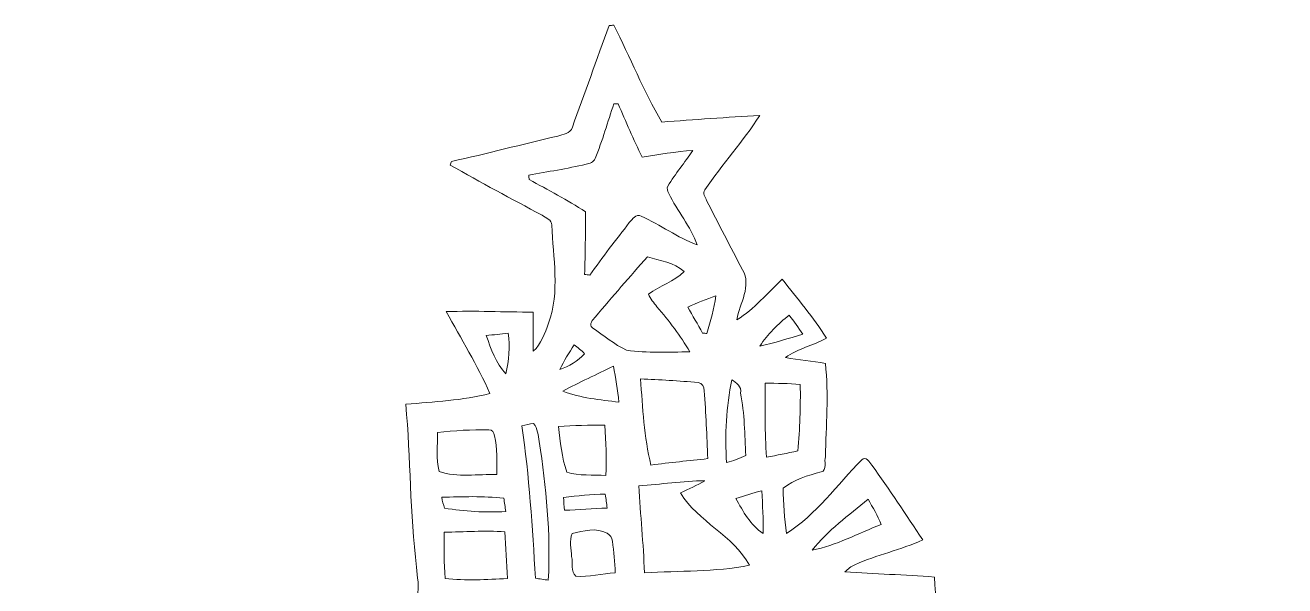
# Model space of a CAD drawing. Header units: centimetres. Extents: x -13.3 to 13.3, y -16 to 16.
# Drawn here: x -13.34 to 13.34, y 4.16 to 16.04 of the extents above; entities that cross this region are included whole.
import ezdxf

# ---------------------------------------------------------------- set-up
doc = ezdxf.new("R2010")
doc.units = ezdxf.units.CM
doc.header["$MEASUREMENT"] = 0
doc.layers.add('Layer 1', color=7, linetype='Continuous')

msp = doc.modelspace()

# ---------------------------------------------------------------- linework, layer by layer
at = {"layer": 'Layer 1', "color": 251, "lineweight": 9}
for points, knots in [([(-0.97279, 16.02839), (-0.94845, 16.03051), (-0.89977, 16.03404), (-0.87543, 16.0358), (-0.87543, 16.0358), (-0.523, 15.35882), (-0.24501, 14.64233), (0.14375, 13.9851), (0.14375, 13.9851), (0.83555, 14.03485), (1.5277, 14.08388), (2.21985, 14.12551), (2.21985, 14.12551), (1.86636, 13.57694), (1.42539, 13.08834), (1.05674, 12.54965), (1.05674, 12.54965), (1.00524, 12.47839), (1.06415, 12.39231), (1.09309, 12.32599), (1.09309, 12.32599), (1.34108, 11.83351), (1.60072, 11.34739), (1.85331, 10.85702), (1.85331, 10.85702), (2.05475, 10.51624), (1.79122, 10.14441), (1.73513, 9.79693), (1.73513, 9.79693), (2.10802, 10.02235), (2.38318, 10.3649), (2.69752, 10.65912), (2.69752, 10.65912), (3.00832, 10.24143), (3.36427, 9.85514), (3.63026, 9.40605), (3.63026, 9.40605), (3.3491, 9.25259), (3.0256, 9.18345), (2.76243, 8.99753), (2.76243, 8.99753), (3.04289, 8.94532), (3.32864, 8.92557), (3.60874, 8.87053), (3.60874, 8.87053), (3.68812, 8.21542), (3.61827, 7.55361), (3.61121, 6.89568), (3.61121, 6.89568), (3.57347, 6.8156), (3.65954, 6.60288), (3.51737, 6.57324), (3.51737, 6.57324), (3.23268, 6.50304), (2.95152, 6.40779), (2.71304, 6.23175), (2.71304, 6.23175), (2.72292, 5.90967), (2.73985, 5.58758), (2.7836, 5.26797), (2.7836, 5.26797), (3.41965, 5.67472), (3.85604, 6.3009), (4.38027, 6.82865), (4.38027, 6.82865), (4.45647, 6.92285), (4.55525, 6.76833), (4.59017, 6.71894), (4.59017, 6.71894), (4.96905, 6.20318), (5.31795, 5.66519), (5.67214, 5.13215), (5.67214, 5.13215), (5.20612, 4.92295), (4.7013, 4.81676), (4.23528, 4.60757), (4.23528, 4.60757), (4.1559, 4.57194), (4.08817, 4.5169), (4.02396, 4.4594), (4.02396, 4.4594), (4.65401, 4.40225), (5.28832, 4.40825), (5.91803, 4.34686), (5.91803, 4.34686), (6.05632, 2.56357), (6.15686, 0.77746), (6.27857, -1.00689), (6.27857, -1.00689), (6.2888, -1.15612), (6.30008, -1.3064), (6.29762, -1.45668), (6.29762, -1.45668), (5.98964, -1.46339), (5.68167, -1.47185), (5.37475, -1.49161), (5.37475, -1.49161), (5.67461, -1.71421), (6.03691, -1.82428), (6.35124, -2.02148), (6.35124, -2.02148), (5.91132, -2.35168), (5.40544, -2.5884), (4.99093, -2.95352), (4.99093, -2.95352), (5.43931, -2.99656), (5.91168, -2.98739), (6.32584, -3.19129), (6.32584, -3.19129), (6.70895, -3.37156), (7.1531, -3.42589), (7.57079, -3.35745), (7.57079, -3.35745), (7.30303, -2.85898), (6.9566, -2.40989), (6.62499, -1.9534), (6.62499, -1.9534), (7.19191, -1.78724), (7.77787, -1.70116), (8.35149, -1.56287), (8.35149, -1.56287), (8.40052, -1.92658), (8.3596, -2.29594), (8.39276, -2.66177), (8.39276, -2.66177), (8.639, -2.3792), (8.82774, -2.05288), (9.06374, -1.76219), (9.06374, -1.76219), (9.38159, -1.99361), (9.69698, -2.22786), (10.00884, -2.46739), (10.00884, -2.46739), (10.11008, -2.54395), (10.20075, -2.63461), (10.26989, -2.74221), (10.26989, -2.74221), (9.89383, -2.94082), (9.52095, -3.15355), (9.1978, -3.43294), (9.1978, -3.43294), (9.4839, -3.4647), (9.77318, -3.46893), (10.05999, -3.50068), (10.05999, -3.50068), (10.06493, -4.15085), (10.05257, -4.80102), (10.06528, -5.45154), (10.06528, -5.45154), (10.07974, -5.91086), (10.15524, -6.36629), (10.1824, -6.82526), (10.1824, -6.82526), (9.75731, -6.88417), (9.32621, -6.91133), (8.90993, -7.01858), (8.90993, -7.01858), (9.12337, -7.24929), (9.34526, -7.47296), (9.57104, -7.69203), (9.57104, -7.69203), (10.04729, -7.37065), (10.62055, -7.21402), (11.19241, -7.20943), (11.19241, -7.20943), (11.23227, -7.53152), (11.24462, -7.85854), (11.24003, -8.18345), (11.24003, -8.18345), (11.26155, -8.18909), (11.30459, -8.20003), (11.32611, -8.20568), (11.32611, -8.20568), (11.55577, -7.81797), (11.76426, -7.41792), (11.95652, -7.01046), (11.95652, -7.01046), (12.45817, -7.24894), (12.85752, -7.65146), (13.33447, -7.93192), (13.33447, -7.93192), (13.33694, -7.97319), (13.33941, -8.01447), (13.34259, -8.0561), (13.34259, -8.0561), (12.88433, -8.38242), (12.44159, -8.73378), (12.0613, -9.15006), (12.0613, -9.15006), (12.06835, -9.17546), (12.08282, -9.22626), (12.09023, -9.25166), (12.09023, -9.25166), (12.4557, -9.26013), (12.82259, -9.25413), (13.18807, -9.23261), (13.18807, -9.23261), (13.24028, -11.49498), (13.27697, -13.76016), (13.19019, -16.02253), (13.19019, -16.02253), (9.41899, -16.04898), (5.6478, -16.02641), (1.87659, -16.03381), (1.87659, -16.03381), (-3.18788, -16.02641), (-8.25271, -16.04863), (-13.31719, -16.02288), (-13.31719, -16.02288), (-13.33695, -14.31473), (-13.33201, -12.60587), (-13.32072, -10.89772), (-13.32072, -10.89772), (-13.02439, -10.88538), (-12.7277, -10.88538), (-12.43172, -10.86491), (-12.43172, -10.86491), (-12.71147, -10.39748), (-13.04802, -9.96674), (-13.34259, -9.50848), (-13.34259, -9.50848), (-12.82083, -9.28553), (-12.27226, -9.13242), (-11.72722, -8.97826), (-11.72722, -8.97826), (-11.70535, -9.24708), (-11.70112, -9.51977), (-11.65102, -9.78612), (-11.65102, -9.78612), (-11.41325, -9.47744), (-11.20793, -9.14583), (-10.98851, -8.82445), (-10.98851, -8.82445), (-10.66959, -9.11972), (-10.37785, -9.44181), (-10.07516, -9.75296), (-10.07516, -9.75296), (-9.1717, -9.7773), (-8.27, -9.69863), (-7.37606, -9.57375), (-7.37606, -9.57375), (-7.35595, -9.53424), (-7.33584, -9.49508), (-7.31538, -9.45627), (-7.31538, -9.45627), (-7.5909, -9.18322), (-7.91123, -8.96062), (-8.19556, -8.69709), (-8.19556, -8.69709), (-7.99624, -8.52), (-7.77364, -8.37042), (-7.58067, -8.18698), (-7.58067, -8.18698), (-8.66688, -8.24695), (-9.74144, -8.44027), (-10.82446, -8.53588), (-10.82446, -8.53588), (-10.96981, -6.85313), (-11.11021, -5.16932), (-11.24109, -3.48516), (-11.24109, -3.48516), (-10.07516, -3.47246), (-8.911, -3.58041), (-7.74577, -3.56559), (-7.74577, -3.56559), (-8.20086, -2.944), (-8.73495, -2.38308), (-9.19004, -1.76148), (-9.19004, -1.76148), (-8.71909, -1.53006), (-8.21638, -1.37202), (-7.7172, -1.21574), (-7.7172, -1.21574), (-7.56092, -1.16529), (-7.40005, -1.13213), (-7.23707, -1.11308), (-7.23707, -1.11308), (-7.26564, -1.75408), (-7.2727, -2.39648), (-7.24342, -3.03783), (-7.24342, -3.03783), (-7.04128, -2.72421), (-6.69767, -2.40495), (-6.79927, -1.99326), (-6.79927, -1.99326), (-6.94214, -0.60684), (-7.0822, 0.78028), (-7.1965, 2.16917), (-7.1965, 2.16917), (-6.42074, 2.20303), (-5.63052, 2.08838), (-4.86393, 2.24607), (-4.86393, 2.24607), (-5.14368, 2.72373), (-5.67461, 2.97174), (-6.05773, 3.35415), (-6.05773, 3.35415), (-5.73071, 3.56758), (-5.35006, 3.69246), (-5.04738, 3.94434), (-5.04738, 3.94434), (-4.97082, 4.13696), (-5.04914, 4.35604), (-5.04949, 4.55394), (-5.04949, 4.55394), (-5.19237, 5.70047), (-5.1772, 6.85794), (-5.27915, 8.00729), (-5.27915, 8.00729), (-4.6826, 8.05844), (-4.07794, 8.08631), (-3.49586, 8.23553), (-3.49586, 8.23553), (-3.76079, 8.83561), (-4.1111, 9.393), (-4.4219, 9.96944), (-4.4219, 9.96944), (-3.80807, 9.99095), (-3.19353, 9.95991), (-2.57899, 9.95779), (-2.57899, 9.95779), (-2.57581, 9.68122), (-2.57864, 9.40464), (-2.58005, 9.12806), (-2.58005, 9.12806), (-2.41142, 9.28681), (-2.33557, 9.51188), (-2.25408, 9.72249), (-2.25408, 9.72249), (-2.01102, 10.39136), (-2.16059, 11.11102), (-2.18494, 11.80106), (-2.18494, 11.80106), (-2.1867, 11.91465), (-2.31476, 11.95734), (-2.39202, 12.01061), (-2.39202, 12.01061), (-3.04254, 12.35986), (-3.69553, 12.70593), (-4.33653, 13.07282), (-4.33653, 13.07282), (-4.33053, 13.09258), (-4.31888, 13.13244), (-4.31289, 13.1522), (-4.31289, 13.1522), (-3.5583, 13.31342), (-2.81253, 13.51309), (-2.06111, 13.68736), (-2.06111, 13.68736), (-1.94681, 13.72087), (-1.793, 13.74134), (-1.75031, 13.87292), (-1.75031, 13.87292), (-1.49667, 14.59329), (-1.22961, 15.30908), (-0.97279, 16.02839), (-0.97279, 16.02839), (-0.97279, 16.02839), (-0.97279, 16.02839), (-0.97279, 16.02839)], [0, 0, 0, 0, 0.01098901, 0.01098901, 0.01098901, 0.01098901, 0.02197802, 0.02197802, 0.02197802, 0.02197802, 0.03296703, 0.03296703, 0.03296703, 0.03296703, 0.04395604, 0.04395604, 0.04395604, 0.04395604, 0.05494505, 0.05494505, 0.05494505, 0.05494505, 0.06593407, 0.06593407, 0.06593407, 0.06593407, 0.07692308, 0.07692308, 0.07692308, 0.07692308, 0.08791209, 0.08791209, 0.08791209, 0.08791209, 0.0989011, 0.0989011, 0.0989011, 0.0989011, 0.10989011, 0.10989011, 0.10989011, 0.10989011, 0.12087912, 0.12087912, 0.12087912, 0.12087912, 0.13186813, 0.13186813, 0.13186813, 0.13186813, 0.14285714, 0.14285714, 0.14285714, 0.14285714, 0.15384615, 0.15384615, 0.15384615, 0.15384615, 0.16483516, 0.16483516, 0.16483516, 0.16483516, 0.17582418, 0.17582418, 0.17582418, 0.17582418, 0.18681319, 0.18681319, 0.18681319, 0.18681319, 0.1978022, 0.1978022, 0.1978022, 0.1978022, 0.20879121, 0.20879121, 0.20879121, 0.20879121, 0.21978022, 0.21978022, 0.21978022, 0.21978022, 0.23076923, 0.23076923, 0.23076923, 0.23076923, 0.24175824, 0.24175824, 0.24175824, 0.24175824, 0.25274725, 0.25274725, 0.25274725, 0.25274725, 0.26373626, 0.26373626, 0.26373626, 0.26373626, 0.27472527, 0.27472527, 0.27472527, 0.27472527, 0.28571429, 0.28571429, 0.28571429, 0.28571429, 0.2967033, 0.2967033, 0.2967033, 0.2967033, 0.30769231, 0.30769231, 0.30769231, 0.30769231, 0.31868132, 0.31868132, 0.31868132, 0.31868132, 0.32967033, 0.32967033, 0.32967033, 0.32967033, 0.34065934, 0.34065934, 0.34065934, 0.34065934, 0.35164835, 0.35164835, 0.35164835, 0.35164835, 0.36263736, 0.36263736, 0.36263736, 0.36263736, 0.37362637, 0.37362637, 0.37362637, 0.37362637, 0.38461538, 0.38461538, 0.38461538, 0.38461538, 0.3956044, 0.3956044, 0.3956044, 0.3956044, 0.40659341, 0.40659341, 0.40659341, 0.40659341, 0.41758242, 0.41758242, 0.41758242, 0.41758242, 0.42857143, 0.42857143, 0.42857143, 0.42857143, 0.43956044, 0.43956044, 0.43956044, 0.43956044, 0.45054945, 0.45054945, 0.45054945, 0.45054945, 0.46153846, 0.46153846, 0.46153846, 0.46153846, 0.47252747, 0.47252747, 0.47252747, 0.47252747, 0.48351648, 0.48351648, 0.48351648, 0.48351648, 0.49450549, 0.49450549, 0.49450549, 0.49450549, 0.50549451, 0.50549451, 0.50549451, 0.50549451, 0.51648352, 0.51648352, 0.51648352, 0.51648352, 0.52747253, 0.52747253, 0.52747253, 0.52747253, 0.53846154, 0.53846154, 0.53846154, 0.53846154, 0.54945055, 0.54945055, 0.54945055, 0.54945055, 0.56043956, 0.56043956, 0.56043956, 0.56043956, 0.57142857, 0.57142857, 0.57142857, 0.57142857, 0.58241758, 0.58241758, 0.58241758, 0.58241758, 0.59340659, 0.59340659, 0.59340659, 0.59340659, 0.6043956, 0.6043956, 0.6043956, 0.6043956, 0.61538462, 0.61538462, 0.61538462, 0.61538462, 0.62637363, 0.62637363, 0.62637363, 0.62637363, 0.63736264, 0.63736264, 0.63736264, 0.63736264, 0.64835165, 0.64835165, 0.64835165, 0.64835165, 0.65934066, 0.65934066, 0.65934066, 0.65934066, 0.67032967, 0.67032967, 0.67032967, 0.67032967, 0.68131868, 0.68131868, 0.68131868, 0.68131868, 0.69230769, 0.69230769, 0.69230769, 0.69230769, 0.7032967, 0.7032967, 0.7032967, 0.7032967, 0.71428571, 0.71428571, 0.71428571, 0.71428571, 0.72527473, 0.72527473, 0.72527473, 0.72527473, 0.73626374, 0.73626374, 0.73626374, 0.73626374, 0.74725275, 0.74725275, 0.74725275, 0.74725275, 0.75824176, 0.75824176, 0.75824176, 0.75824176, 0.76923077, 0.76923077, 0.76923077, 0.76923077, 0.78021978, 0.78021978, 0.78021978, 0.78021978, 0.79120879, 0.79120879, 0.79120879, 0.79120879, 0.8021978, 0.8021978, 0.8021978, 0.8021978, 0.81318681, 0.81318681, 0.81318681, 0.81318681, 0.82417582, 0.82417582, 0.82417582, 0.82417582, 0.83516484, 0.83516484, 0.83516484, 0.83516484, 0.84615385, 0.84615385, 0.84615385, 0.84615385, 0.85714286, 0.85714286, 0.85714286, 0.85714286, 0.86813187, 0.86813187, 0.86813187, 0.86813187, 0.87912088, 0.87912088, 0.87912088, 0.87912088, 0.89010989, 0.89010989, 0.89010989, 0.89010989, 0.9010989, 0.9010989, 0.9010989, 0.9010989, 0.91208791, 0.91208791, 0.91208791, 0.91208791, 0.92307692, 0.92307692, 0.92307692, 0.92307692, 0.93406593, 0.93406593, 0.93406593, 0.93406593, 0.94505495, 0.94505495, 0.94505495, 0.94505495, 0.95604396, 0.95604396, 0.95604396, 0.95604396, 0.96703297, 0.96703297, 0.96703297, 0.96703297, 0.97802198, 0.97802198, 0.97802198, 0.97802198, 1, 1, 1, 1]), ([(-0.86978, 14.37351), (-1.00243, 13.98687), (-1.11249, 13.59176), (-1.26736, 13.21287), (-1.26736, 13.21287), (-1.29735, 13.13279), (-1.38589, 13.10775), (-1.46068, 13.0894), (-1.46068, 13.0894), (-1.86285, 12.99874), (-2.27031, 12.93453), (-2.67494, 12.85692), (-2.67494, 12.85692), (-2.67283, 12.83399), (-2.66859, 12.78778), (-2.66648, 12.76449), (-2.66648, 12.76449), (-2.26184, 12.55036), (-1.85862, 12.33269), (-1.47374, 12.08434), (-1.47374, 12.08434), (-1.47338, 11.64195), (-1.47444, 11.19992), (-1.49208, 10.75789), (-1.49208, 10.75789), (-1.45398, 10.75296), (-1.41623, 10.74766), (-1.37778, 10.74237), (-1.37778, 10.74237), (-1.11849, 11.12761), (-0.8218, 11.48532), (-0.54487, 11.8575), (-0.54487, 11.8575), (-0.47855, 11.92488), (-0.40164, 12.054), (-0.29228, 11.9912), (-0.29228, 11.9912), (0.11165, 11.80635), (0.47677, 11.54141), (0.89271, 11.38055), (0.89271, 11.38055), (0.75229, 11.77495), (0.47501, 12.09986), (0.29015, 12.47239), (0.29015, 12.47239), (0.27004, 12.52037), (0.24323, 12.57964), (0.27287, 12.62973), (0.27287, 12.62973), (0.43197, 12.8922), (0.63094, 13.12715), (0.79992, 13.38327), (0.79992, 13.38327), (0.43902, 13.35857), (0.08237, 13.29613), (-0.27464, 13.24145), (-0.27464, 13.24145), (-0.45315, 13.61292), (-0.61966, 13.9904), (-0.77876, 14.37069), (-0.77876, 14.37069), (-0.80169, 14.3714), (-0.84685, 14.37281), (-0.86978, 14.37351), (-0.86978, 14.37351), (-0.86978, 14.37351), (-0.86978, 14.37351), (-0.86978, 14.37351)], [0, 0, 0, 0, 0.05555556, 0.05555556, 0.05555556, 0.05555556, 0.11111111, 0.11111111, 0.11111111, 0.11111111, 0.16666667, 0.16666667, 0.16666667, 0.16666667, 0.22222222, 0.22222222, 0.22222222, 0.22222222, 0.27777778, 0.27777778, 0.27777778, 0.27777778, 0.33333333, 0.33333333, 0.33333333, 0.33333333, 0.38888889, 0.38888889, 0.38888889, 0.38888889, 0.44444444, 0.44444444, 0.44444444, 0.44444444, 0.5, 0.5, 0.5, 0.5, 0.55555556, 0.55555556, 0.55555556, 0.55555556, 0.61111111, 0.61111111, 0.61111111, 0.61111111, 0.66666667, 0.66666667, 0.66666667, 0.66666667, 0.72222222, 0.72222222, 0.72222222, 0.72222222, 0.77777778, 0.77777778, 0.77777778, 0.77777778, 0.83333333, 0.83333333, 0.83333333, 0.83333333, 0.88888889, 0.88888889, 0.88888889, 0.88888889, 1, 1, 1, 1]), ([(-0.16034, 11.13254), (-0.53006, 10.71027), (-0.90047, 10.28799), (-1.26242, 9.85902), (-1.26242, 9.85902), (-1.30828, 9.80998), (-1.42505, 9.68721), (-1.32169, 9.62759), (-1.32169, 9.62759), (-1.08568, 9.46532), (-0.86167, 9.27446), (-0.60238, 9.15029), (-0.60238, 9.15029), (-0.15929, 9.09455), (0.29121, 9.10407), (0.73747, 9.11924), (0.73747, 9.11924), (0.5378, 9.45897), (0.29791, 9.77329), (0.04109, 10.07174), (0.04109, 10.07174), (-0.02241, 10.15747), (-0.10496, 10.23508), (-0.13706, 10.33915), (-0.13706, 10.33915), (0.09895, 10.52189), (0.40269, 10.60232), (0.61647, 10.81646), (0.61647, 10.81646), (0.40869, 11.01648), (0.10036, 11.04259), (-0.16034, 11.13254), (-0.16034, 11.13254), (-0.16034, 11.13254), (-0.16034, 11.13254), (-0.16034, 11.13254)], [0, 0, 0, 0, 0.1, 0.1, 0.1, 0.1, 0.2, 0.2, 0.2, 0.2, 0.3, 0.3, 0.3, 0.3, 0.4, 0.4, 0.4, 0.4, 0.5, 0.5, 0.5, 0.5, 0.6, 0.6, 0.6, 0.6, 0.7, 0.7, 0.7, 0.7, 0.8, 0.8, 0.8, 0.8, 1, 1, 1, 1]), ([(0.69338, 10.0661), (0.79674, 9.88159), (0.90752, 9.70203), (1.00559, 9.51435), (1.00559, 9.51435), (1.02887, 9.51259), (1.07579, 9.50906), (1.09943, 9.5073), (1.09943, 9.5073), (1.17952, 9.76729), (1.25112, 10.03082), (1.28922, 10.30069), (1.28922, 10.30069), (1.08602, 10.23472), (0.88811, 10.15359), (0.69338, 10.0661), (0.69338, 10.0661), (0.69338, 10.0661), (0.69338, 10.0661), (0.69338, 10.0661)], [0, 0, 0, 0, 0.16666667, 0.16666667, 0.16666667, 0.16666667, 0.33333333, 0.33333333, 0.33333333, 0.33333333, 0.5, 0.5, 0.5, 0.5, 0.66666667, 0.66666667, 0.66666667, 0.66666667, 1, 1, 1, 1]), ([(2.22126, 9.24095), (2.53029, 9.30127), (2.82805, 9.40499), (3.13073, 9.49036), (3.13073, 9.49036), (3.0443, 9.63042), (2.94058, 9.75989), (2.84357, 9.89218), (2.84357, 9.89218), (2.60437, 9.70873), (2.38883, 9.49213), (2.22126, 9.24095), (2.22126, 9.24095), (2.22126, 9.24095), (2.22126, 9.24095), (2.22126, 9.24095)], [0, 0, 0, 0, 0.2, 0.2, 0.2, 0.2, 0.4, 0.4, 0.4, 0.4, 0.6, 0.6, 0.6, 0.6, 1, 1, 1, 1]), ([(-3.57559, 9.46144), (-3.47046, 9.1771), (-3.37133, 8.87582), (-3.15896, 8.65146), (-3.15896, 8.65146), (-3.09828, 8.93227), (-3.06723, 9.22649), (-3.11168, 9.51224), (-3.11168, 9.51224), (-3.26655, 9.4953), (-3.42072, 9.47802), (-3.57559, 9.46144), (-3.57559, 9.46144), (-3.57559, 9.46144), (-3.57559, 9.46144), (-3.57559, 9.46144)], [0, 0, 0, 0, 0.2, 0.2, 0.2, 0.2, 0.4, 0.4, 0.4, 0.4, 0.6, 0.6, 0.6, 0.6, 1, 1, 1, 1]), ([(-2.01772, 8.74635), (-1.81981, 8.8088), (-1.63354, 8.92274), (-1.49384, 9.07655), (-1.49384, 9.07655), (-1.55593, 9.15029), (-1.6339, 9.20779), (-1.71151, 9.26353), (-1.71151, 9.26353), (-1.82299, 9.09702), (-1.9267, 8.92486), (-2.01772, 8.74635), (-2.01772, 8.74635), (-2.01772, 8.74635), (-2.01772, 8.74635), (-2.01772, 8.74635)], [0, 0, 0, 0, 0.2, 0.2, 0.2, 0.2, 0.4, 0.4, 0.4, 0.4, 0.6, 0.6, 0.6, 0.6, 1, 1, 1, 1]), ([(-1.95563, 8.2828), (-1.57534, 8.13993), (-1.1647, 8.10077), (-0.76395, 8.05138), (-0.76395, 8.05138), (-0.79534, 8.30785), (-0.83344, 8.56326), (-0.87895, 8.81726), (-0.87895, 8.81726), (-1.23632, 8.63629), (-1.60356, 8.47436), (-1.95563, 8.2828), (-1.95563, 8.2828), (-1.95563, 8.2828), (-1.95563, 8.2828), (-1.95563, 8.2828)], [0, 0, 0, 0, 0.2, 0.2, 0.2, 0.2, 0.4, 0.4, 0.4, 0.4, 0.6, 0.6, 0.6, 0.6, 1, 1, 1, 1]), ([(-0.30781, 8.54633), (-0.26018, 7.93638), (-0.23337, 7.31478), (-0.08556, 6.71894), (-0.08556, 6.71894), (0.31449, 6.77468), (0.71737, 6.80784), (1.11847, 6.85617), (1.11847, 6.85617), (1.09943, 7.3356), (1.07579, 7.81502), (1.0451, 8.29409), (1.0451, 8.29409), (1.04228, 8.37276), (1.00066, 8.45849), (0.91352, 8.4666), (0.91352, 8.4666), (0.50746, 8.50576), (0.0993, 8.52234), (-0.30781, 8.54633), (-0.30781, 8.54633), (-0.30781, 8.54633), (-0.30781, 8.54633), (-0.30781, 8.54633)], [0, 0, 0, 0, 0.14285714, 0.14285714, 0.14285714, 0.14285714, 0.28571429, 0.28571429, 0.28571429, 0.28571429, 0.42857143, 0.42857143, 0.42857143, 0.42857143, 0.57142857, 0.57142857, 0.57142857, 0.57142857, 0.71428571, 0.71428571, 0.71428571, 0.71428571, 1, 1, 1, 1]), ([(1.62824, 8.52728), (1.509, 7.95155), (1.47725, 7.35712), (1.51747, 6.7708), (1.51747, 6.7708), (1.65646, 6.80749), (1.79193, 6.85794), (1.9214, 6.92108), (1.9214, 6.92108), (1.90799, 7.36347), (1.89318, 7.80761), (1.81486, 8.244), (1.81486, 8.244), (1.84061, 8.38899), (1.72031, 8.45708), (1.62824, 8.52728), (1.62824, 8.52728), (1.62824, 8.52728), (1.62824, 8.52728), (1.62824, 8.52728)], [0, 0, 0, 0, 0.16666667, 0.16666667, 0.16666667, 0.16666667, 0.33333333, 0.33333333, 0.33333333, 0.33333333, 0.5, 0.5, 0.5, 0.5, 0.66666667, 0.66666667, 0.66666667, 0.66666667, 1, 1, 1, 1]), ([(2.33485, 8.4539), (2.33344, 7.93214), (2.32603, 7.41003), (2.36237, 6.88898), (2.36237, 6.88898), (2.58462, 6.92355), (2.80441, 6.97259), (3.0249, 7.01951), (3.0249, 7.01951), (3.07111, 7.48694), (3.08346, 7.95649), (3.07781, 8.42603), (3.07781, 8.42603), (2.83087, 8.45249), (2.5818, 8.44755), (2.33485, 8.4539), (2.33485, 8.4539), (2.33485, 8.4539), (2.33485, 8.4539), (2.33485, 8.4539)], [0, 0, 0, 0, 0.16666667, 0.16666667, 0.16666667, 0.16666667, 0.33333333, 0.33333333, 0.33333333, 0.33333333, 0.5, 0.5, 0.5, 0.5, 0.66666667, 0.66666667, 0.66666667, 0.66666667, 1, 1, 1, 1]), ([(-4.60887, 7.41144), (-4.60288, 7.13734), (-4.64239, 6.8537), (-4.57571, 6.58489), (-4.57571, 6.58489), (-4.18519, 6.44836), (-3.75339, 6.53162), (-3.34875, 6.51892), (-3.34875, 6.51892), (-3.35439, 6.79338), (-3.33958, 7.07101), (-3.3992, 7.34089), (-3.3992, 7.34089), (-3.4119, 7.40015), (-3.44718, 7.47212), (-3.51949, 7.46189), (-3.51949, 7.46189), (-3.88356, 7.47741), (-4.24728, 7.44566), (-4.60887, 7.41144), (-4.60887, 7.41144), (-4.60887, 7.41144), (-4.60887, 7.41144), (-4.60887, 7.41144)], [0, 0, 0, 0, 0.14285714, 0.14285714, 0.14285714, 0.14285714, 0.28571429, 0.28571429, 0.28571429, 0.28571429, 0.42857143, 0.42857143, 0.42857143, 0.42857143, 0.57142857, 0.57142857, 0.57142857, 0.57142857, 0.71428571, 0.71428571, 0.71428571, 0.71428571, 1, 1, 1, 1]), ([(-2.81853, 7.55114), (-2.66542, 6.48082), (-2.59486, 5.40026), (-2.53348, 4.32146), (-2.53348, 4.32146), (-2.44246, 4.30771), (-2.35145, 4.29395), (-2.26008, 4.28019), (-2.26008, 4.28019), (-2.20787, 5.26338), (-2.30735, 6.24834), (-2.45199, 7.22024), (-2.45199, 7.22024), (-2.48056, 7.34547), (-2.47809, 7.49717), (-2.57334, 7.59665), (-2.57334, 7.59665), (-2.65695, 7.59418), (-2.73809, 7.5716), (-2.81853, 7.55114), (-2.81853, 7.55114), (-2.81853, 7.55114), (-2.81853, 7.55114), (-2.81853, 7.55114)], [0, 0, 0, 0, 0.14285714, 0.14285714, 0.14285714, 0.14285714, 0.28571429, 0.28571429, 0.28571429, 0.28571429, 0.42857143, 0.42857143, 0.42857143, 0.42857143, 0.57142857, 0.57142857, 0.57142857, 0.57142857, 0.71428571, 0.71428571, 0.71428571, 0.71428571, 1, 1, 1, 1]), ([(-2.047, 7.53386), (-2.00537, 7.21071), (-1.97221, 6.87945), (-1.87096, 6.56866), (-1.87096, 6.56866), (-1.60321, 6.48611), (-1.31534, 6.51892), (-1.03911, 6.50128), (-1.03911, 6.50128), (-1.02571, 6.85511), (-1.03806, 7.2093), (-1.06451, 7.56243), (-1.06451, 7.56243), (-1.39224, 7.56631), (-1.72033, 7.55785), (-2.047, 7.53386), (-2.047, 7.53386), (-2.047, 7.53386), (-2.047, 7.53386), (-2.047, 7.53386)], [0, 0, 0, 0, 0.16666667, 0.16666667, 0.16666667, 0.16666667, 0.33333333, 0.33333333, 0.33333333, 0.33333333, 0.5, 0.5, 0.5, 0.5, 0.66666667, 0.66666667, 0.66666667, 0.66666667, 1, 1, 1, 1]), ([(-0.34308, 6.27867), (-0.30781, 5.66519), (-0.24536, 5.05312), (-0.22349, 4.43859), (-0.22349, 4.43859), (0.51911, 4.48092), (1.26876, 4.45164), (2.00254, 4.59557), (2.00254, 4.59557), (1.66034, 5.23622), (0.91139, 5.51138), (0.54027, 6.13262), (0.54027, 6.13262), (0.7156, 6.20953), (0.88917, 6.29102), (1.05497, 6.38804), (1.05497, 6.38804), (0.58684, 6.38133), (0.12329, 6.31113), (-0.34308, 6.27867), (-0.34308, 6.27867), (-0.34308, 6.27867), (-0.34308, 6.27867), (-0.34308, 6.27867)], [0, 0, 0, 0, 0.14285714, 0.14285714, 0.14285714, 0.14285714, 0.28571429, 0.28571429, 0.28571429, 0.28571429, 0.42857143, 0.42857143, 0.42857143, 0.42857143, 0.57142857, 0.57142857, 0.57142857, 0.57142857, 0.71428571, 0.71428571, 0.71428571, 0.71428571, 1, 1, 1, 1]), ([(1.71502, 6.01233), (1.86389, 5.73716), (2.01983, 5.44506), (2.29077, 5.27114), (2.29077, 5.27114), (2.29322, 5.57277), (2.28335, 5.87404), (2.26112, 6.17425), (2.26112, 6.17425), (2.07697, 6.12839), (1.8953, 6.07124), (1.71502, 6.01233), (1.71502, 6.01233), (1.71502, 6.01233), (1.71502, 6.01233), (1.71502, 6.01233)], [0, 0, 0, 0, 0.2, 0.2, 0.2, 0.2, 0.4, 0.4, 0.4, 0.4, 0.6, 0.6, 0.6, 0.6, 1, 1, 1, 1]), ([(-4.51821, 6.03596), (-4.50232, 5.95976), (-4.48292, 5.88427), (-4.4607, 5.80877), (-4.4607, 5.80877), (-4.03455, 5.73434), (-3.59393, 5.71141), (-3.16107, 5.73575), (-3.16107, 5.73575), (-3.17554, 5.83029), (-3.18965, 5.92449), (-3.20305, 6.01832), (-3.20305, 6.01832), (-3.63979, 6.06419), (-4.08041, 6.05078), (-4.51821, 6.03596), (-4.51821, 6.03596), (-4.51821, 6.03596), (-4.51821, 6.03596), (-4.51821, 6.03596)], [0, 0, 0, 0, 0.16666667, 0.16666667, 0.16666667, 0.16666667, 0.33333333, 0.33333333, 0.33333333, 0.33333333, 0.5, 0.5, 0.5, 0.5, 0.66666667, 0.66666667, 0.66666667, 0.66666667, 1, 1, 1, 1]), ([(-1.93552, 6.03314), (-1.93517, 5.94248), (-1.92988, 5.85181), (-1.91859, 5.7615), (-1.91859, 5.7615), (-1.61661, 5.77314), (-1.31428, 5.79361), (-1.01195, 5.80877), (-1.01195, 5.80877), (-1.02677, 5.90685), (-1.03841, 6.00245), (-1.05252, 6.09946), (-1.05252, 6.09946), (-1.3485, 6.1044), (-1.64201, 6.0656), (-1.93552, 6.03314), (-1.93552, 6.03314), (-1.93552, 6.03314), (-1.93552, 6.03314), (-1.93552, 6.03314)], [0, 0, 0, 0, 0.16666667, 0.16666667, 0.16666667, 0.16666667, 0.33333333, 0.33333333, 0.33333333, 0.33333333, 0.5, 0.5, 0.5, 0.5, 0.66666667, 0.66666667, 0.66666667, 0.66666667, 1, 1, 1, 1]), ([(3.32864, 4.91484), (3.84299, 5.01502), (4.30583, 5.27396), (4.79161, 5.45988), (4.79161, 5.45988), (4.71752, 5.64791), (4.61345, 5.82183), (4.51397, 5.99681), (4.51397, 5.99681), (4.10263, 5.65637), (3.66272, 5.3357), (3.32864, 4.91484), (3.32864, 4.91484), (3.32864, 4.91484), (3.32864, 4.91484), (3.32864, 4.91484)], [0, 0, 0, 0, 0.2, 0.2, 0.2, 0.2, 0.4, 0.4, 0.4, 0.4, 0.6, 0.6, 0.6, 0.6, 1, 1, 1, 1]), ([(-4.466, 5.29795), (-4.47093, 4.97128), (-4.46741, 4.64461), (-4.44765, 4.31829), (-4.44765, 4.31829), (-4.0095, 4.27066), (-3.56712, 4.29007), (-3.12791, 4.31794), (-3.12791, 4.31794), (-3.1392, 4.64743), (-3.1579, 4.97622), (-3.18224, 5.30466), (-3.18224, 5.30466), (-3.60945, 5.33711), (-4.03843, 5.30077), (-4.466, 5.29795), (-4.466, 5.29795), (-4.466, 5.29795), (-4.466, 5.29795), (-4.466, 5.29795)], [0, 0, 0, 0, 0.16666667, 0.16666667, 0.16666667, 0.16666667, 0.33333333, 0.33333333, 0.33333333, 0.33333333, 0.5, 0.5, 0.5, 0.5, 0.66666667, 0.66666667, 0.66666667, 0.66666667, 1, 1, 1, 1]), ([(-1.75737, 5.2722), (-1.82052, 5.11627), (-1.77219, 4.94306), (-1.7676, 4.77937), (-1.7676, 4.77937), (-1.72703, 4.65025), (-1.79441, 4.46646), (-1.67976, 4.36344), (-1.67976, 4.36344), (-1.39965, 4.35004), (-1.12096, 4.40754), (-0.84332, 4.43964), (-0.84332, 4.43964), (-0.8532, 4.66225), (-0.86519, 4.8852), (-0.90329, 5.10463), (-0.90329, 5.10463), (-0.91317, 5.17483), (-0.9488, 5.24327), (-1.01442, 5.27502), (-1.01442, 5.27502), (-1.24231, 5.40237), (-1.5196, 5.32441), (-1.75737, 5.2722), (-1.75737, 5.2722), (-1.75737, 5.2722), (-1.75737, 5.2722), (-1.75737, 5.2722)], [0, 0, 0, 0, 0.125, 0.125, 0.125, 0.125, 0.25, 0.25, 0.25, 0.25, 0.375, 0.375, 0.375, 0.375, 0.5, 0.5, 0.5, 0.5, 0.625, 0.625, 0.625, 0.625, 0.75, 0.75, 0.75, 0.75, 1, 1, 1, 1])]:
    msp.add_open_spline(points, degree=3, knots=knots, dxfattribs=at)

doc.saveas('drawing.dxf')
